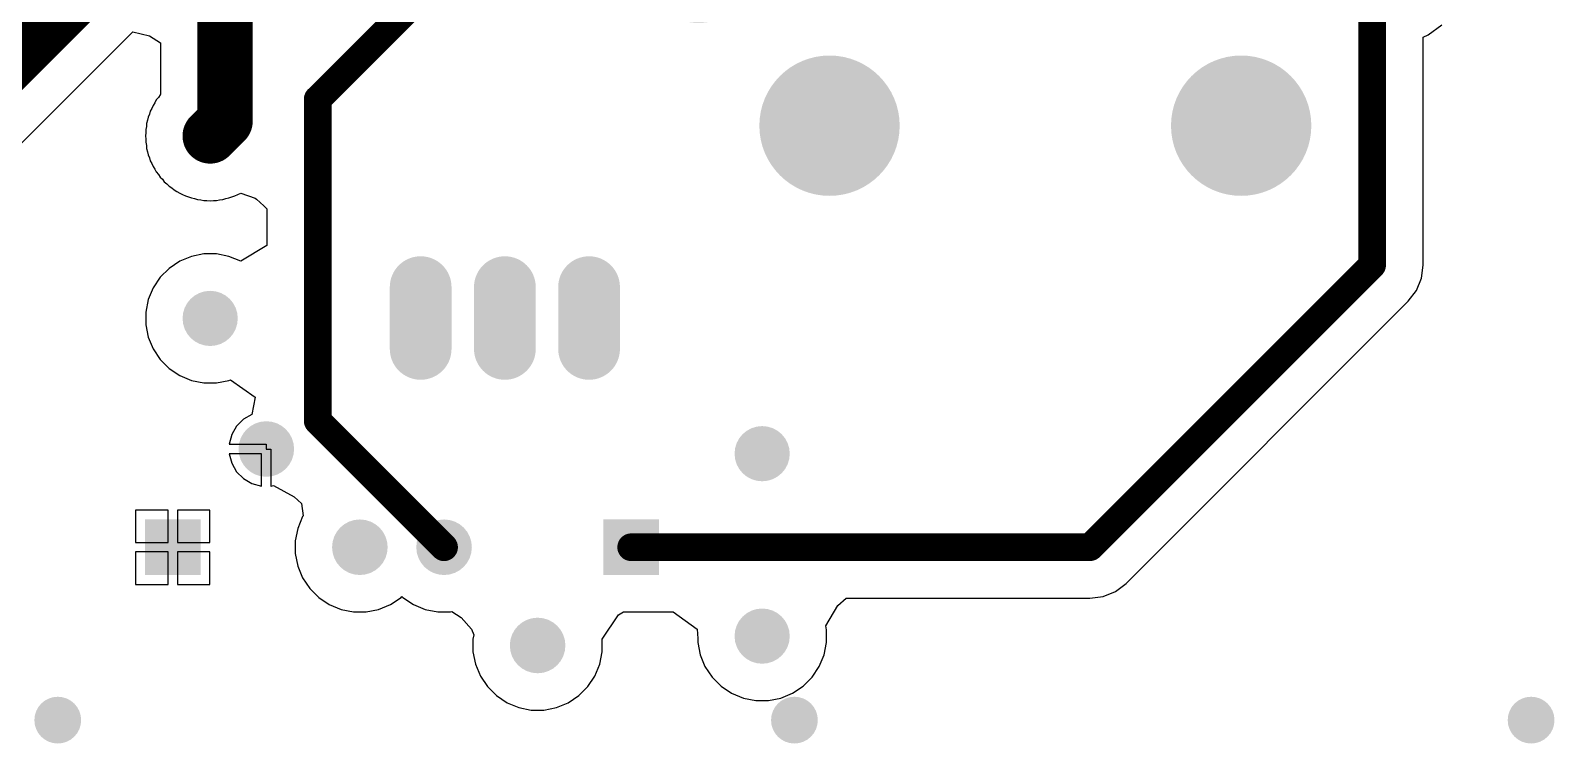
# Model space of a CAD drawing. Header units: inches. Extents: x 4.53 to 13.89, y 0.79 to 10.58.
# Drawn here: x 9.026 to 10.655, y 3.125 to 3.887 of the extents above; entities that cross this region are included whole.
import ezdxf

# ---------------------------------------------------------------- set-up
doc = ezdxf.new("R2010")
doc.units = ezdxf.units.IN
doc.header["$MEASUREMENT"] = 0
for name, color, linetype in [('Bottom Layer', 5, 'Continuous'), ('Pad Holes', 156, 'Continuous'), ('Via Holes', 16, 'Continuous')]:
    doc.layers.add(name, color=color, linetype=linetype)

# ---------------------------------------------------------------- blocks, each defined once
blk = doc.blocks.new('12A_7_B_4')
at = {"layer": 'Bottom Layer'}
h = blk.add_hatch(color=5, dxfattribs=at)
edge = h.paths.add_edge_path()
edge.add_arc((-0.22, 0.31), 0.075, 0, 360)
h = blk.add_hatch(color=5, dxfattribs=at)
edge = h.paths.add_edge_path()
edge.add_arc((0.22, 0.31), 0.075, 0, 360)
h = blk.add_hatch(color=5, dxfattribs=at)
edge = h.paths.add_edge_path()
edge.add_arc((0.36, 0.125), 0.075, 0, 360)
h = blk.add_hatch(color=5, dxfattribs=at)
edge = h.paths.add_edge_path()
edge.add_arc((-0.36, 0.115), 0.075, 0, 360)
for points in [[(-0.0996, 0.1046), (-0.0304, 0.1046), (-0.0304, 0.0354), (-0.0996, 0.0354)], [(0.0354, 0.1046), (0.1046, 0.1046), (0.1046, 0.0354), (0.0354, 0.0354)], [(-0.0996, -0.0354), (-0.0304, -0.0354), (-0.0304, -0.1046), (-0.0996, -0.1046)], [(0.0354, -0.0354), (0.1046, -0.0354), (0.1046, -0.1046), (0.0354, -0.1046)]]:
    blk.add_hatch(color=5, dxfattribs=at).paths.add_polyline_path(points)
h = blk.add_hatch(color=5, dxfattribs=at)
edge = h.paths.add_edge_path()
edge.add_arc((-0.36, -0.115), 0.075, 0, 360)
h = blk.add_hatch(color=5, dxfattribs=at)
edge = h.paths.add_edge_path()
edge.add_arc((0.36, -0.12), 0.075, 0, 360)
h = blk.add_hatch(color=5, dxfattribs=at)
edge = h.paths.add_edge_path()
edge.add_arc((-0.225, -0.305), 0.075, 0, 360)
h = blk.add_hatch(color=5, dxfattribs=at)
edge = h.paths.add_edge_path()
edge.add_arc((0.225, -0.305), 0.075, 0, 360)
h = blk.add_hatch(color=5, dxfattribs=at)
edge = h.paths.add_edge_path()
edge.add_arc((0, -0.38), 0.075, 0, 360)
at = {"layer": 'Pad Holes'}
h = blk.add_hatch(color=7, dxfattribs=at)
edge = h.paths.add_edge_path()
edge.add_arc((-0.22, 0.31), 0.038, 0, 360)
h = blk.add_hatch(color=7, dxfattribs=at)
edge = h.paths.add_edge_path()
edge.add_arc((0.22, 0.31), 0.038, 0, 360)
h = blk.add_hatch(color=7, dxfattribs=at)
edge = h.paths.add_edge_path()
edge.add_arc((0.36, 0.125), 0.038, 0, 360)
h = blk.add_hatch(color=7, dxfattribs=at)
edge = h.paths.add_edge_path()
edge.add_arc((-0.36, 0.115), 0.038, 0, 360)
h = blk.add_hatch(color=7, dxfattribs=at)
edge = h.paths.add_edge_path()
edge.add_arc((-0.065, 0.07), 0.0222, 0, 360)
h = blk.add_hatch(color=7, dxfattribs=at)
edge = h.paths.add_edge_path()
edge.add_arc((0.07, 0.07), 0.0222, 0, 360)
h = blk.add_hatch(color=7, dxfattribs=at)
edge = h.paths.add_edge_path()
edge.add_arc((-0.065, -0.07), 0.0222, 0, 360)
h = blk.add_hatch(color=7, dxfattribs=at)
edge = h.paths.add_edge_path()
edge.add_arc((0.07, -0.07), 0.0222, 0, 360)
h = blk.add_hatch(color=7, dxfattribs=at)
edge = h.paths.add_edge_path()
edge.add_arc((-0.36, -0.115), 0.038, 0, 360)
h = blk.add_hatch(color=7, dxfattribs=at)
edge = h.paths.add_edge_path()
edge.add_arc((0.36, -0.12), 0.038, 0, 360)
h = blk.add_hatch(color=7, dxfattribs=at)
edge = h.paths.add_edge_path()
edge.add_arc((-0.225, -0.305), 0.038, 0, 360)
h = blk.add_hatch(color=7, dxfattribs=at)
edge = h.paths.add_edge_path()
edge.add_arc((0.225, -0.305), 0.038, 0, 360)
h = blk.add_hatch(color=7, dxfattribs=at)
edge = h.paths.add_edge_path()
edge.add_arc((0, -0.38), 0.038, 0, 360)
blk = doc.blocks.new('TRIM_PV36W204C01B00___DUPLICATE_59')
at = {"layer": 'Bottom Layer'}
h = blk.add_hatch(color=5, dxfattribs=at)
edge = h.paths.add_edge_path()
edge.add_arc((0, 0.1), 0.0297, 0, 360)
blk.add_hatch(color=5, dxfattribs=at).paths.add_polyline_path([(-0.1297, 0.0247), (-0.0703, 0.0247), (-0.0703, -0.0347), (-0.1297, -0.0347)])
h = blk.add_hatch(color=5, dxfattribs=at)
edge = h.paths.add_edge_path()
edge.add_arc((0.1, -0.005), 0.0297, 0, 360)
at = {"layer": 'Pad Holes'}
h = blk.add_hatch(color=7, dxfattribs=at)
edge = h.paths.add_edge_path()
edge.add_arc((0, 0.1), 0.0197, 0, 360)
h = blk.add_hatch(color=7, dxfattribs=at)
edge = h.paths.add_edge_path()
edge.add_arc((-0.1, -0.005), 0.0197, 0, 360)
h = blk.add_hatch(color=7, dxfattribs=at)
edge = h.paths.add_edge_path()
edge.add_arc((0.1, -0.005), 0.0197, 0, 360)
blk = doc.blocks.new('TRIM_PV36W204C01B00___DUPLICATE_63')
at = {"layer": 'Bottom Layer'}
h = blk.add_hatch(color=5, dxfattribs=at)
edge = h.paths.add_edge_path()
edge.add_arc((0, 0.1), 0.0297, 0, 360)
blk.add_hatch(color=5, dxfattribs=at).paths.add_polyline_path([(-0.1297, 0.0247), (-0.0703, 0.0247), (-0.0703, -0.0347), (-0.1297, -0.0347)])
h = blk.add_hatch(color=5, dxfattribs=at)
edge = h.paths.add_edge_path()
edge.add_arc((0.1, -0.005), 0.0297, 0, 360)
at = {"layer": 'Pad Holes'}
h = blk.add_hatch(color=7, dxfattribs=at)
edge = h.paths.add_edge_path()
edge.add_arc((0, 0.1), 0.0197, 0, 360)
h = blk.add_hatch(color=7, dxfattribs=at)
edge = h.paths.add_edge_path()
edge.add_arc((-0.1, -0.005), 0.0197, 0, 360)
h = blk.add_hatch(color=7, dxfattribs=at)
edge = h.paths.add_edge_path()
edge.add_arc((0.1, -0.005), 0.0197, 0, 360)
blk = doc.blocks.new('RES_2W_VERTICAL_71')
at = {"layer": 'Bottom Layer'}
h = blk.add_hatch(color=5, dxfattribs=at)
edge = h.paths.add_edge_path()
edge.add_arc((0, 0), 0.0295, 0, 360)
h = blk.add_hatch(color=5, dxfattribs=at)
edge = h.paths.add_edge_path()
edge.add_arc((0.195, 0), 0.0295, 0, 360)
at = {"layer": 'Pad Holes'}
h = blk.add_hatch(color=7, dxfattribs=at)
edge = h.paths.add_edge_path()
edge.add_arc((0, 0), 0.0197, 0, 360)
h = blk.add_hatch(color=7, dxfattribs=at)
edge = h.paths.add_edge_path()
edge.add_arc((0.195, 0), 0.0197, 0, 360)
blk = doc.blocks.new('RES_2W_VERTICAL_73')
at = {"layer": 'Bottom Layer'}
h = blk.add_hatch(color=5, dxfattribs=at)
edge = h.paths.add_edge_path()
edge.add_arc((0, 0), 0.0295, 0, 360)
h = blk.add_hatch(color=5, dxfattribs=at)
edge = h.paths.add_edge_path()
edge.add_arc((0.195, 0), 0.0295, 0, 360)
at = {"layer": 'Pad Holes'}
h = blk.add_hatch(color=7, dxfattribs=at)
edge = h.paths.add_edge_path()
edge.add_arc((0, 0), 0.0197, 0, 360)
h = blk.add_hatch(color=7, dxfattribs=at)
edge = h.paths.add_edge_path()
edge.add_arc((0.195, 0), 0.0197, 0, 360)
blk = doc.blocks.new('TO126_103')
at = {"layer": 'Bottom Layer'}
h = blk.add_hatch(color=5, dxfattribs=at)
edge = h.paths.add_edge_path()
edge.add_arc((-0.09, -0.033), 0.033, 180, 360)
edge.add_line((-0.057, -0.033), (-0.057, 0.033))
edge.add_arc((-0.09, 0.033), 0.033, 0, 180)
edge.add_line((-0.123, 0.033), (-0.123, -0.033))
h = blk.add_hatch(color=5, dxfattribs=at)
edge = h.paths.add_edge_path()
edge.add_arc((0, -0.033), 0.033, 180, 360)
edge.add_line((0.033, -0.033), (0.033, 0.033))
edge.add_arc((0, 0.033), 0.033, 0, 180)
edge.add_line((-0.033, 0.033), (-0.033, -0.033))
h = blk.add_hatch(color=5, dxfattribs=at)
edge = h.paths.add_edge_path()
edge.add_arc((0.09, -0.033), 0.033, 180, 360)
edge.add_line((0.123, -0.033), (0.123, 0.033))
edge.add_arc((0.09, 0.033), 0.033, 0, 180)
edge.add_line((0.057, 0.033), (0.057, -0.033))
at = {"layer": 'Pad Holes'}
h = blk.add_hatch(color=7, dxfattribs=at)
edge = h.paths.add_edge_path()
edge.add_arc((-0.09, 0), 0.022, 0, 360)
h = blk.add_hatch(color=7, dxfattribs=at)
edge = h.paths.add_edge_path()
edge.add_arc((0, 0), 0.022, 0, 360)
h = blk.add_hatch(color=7, dxfattribs=at)
edge = h.paths.add_edge_path()
edge.add_arc((0.09, 0), 0.022, 0, 360)

msp = doc.modelspace()

# ---------------------------------------------------------------- hatches: boundary and pattern name
at = {"layer": 'Bottom Layer'}
h = msp.add_hatch(color=5, dxfattribs=at)
edge = h.paths.add_edge_path()
edge.add_arc((9.0551, 3.1496), 0.025, 0, 360)
h = msp.add_hatch(color=5, dxfattribs=at)
edge = h.paths.add_edge_path()
edge.add_arc((9.8425, 3.1496), 0.025, 0, 360)
h = msp.add_hatch(color=5, dxfattribs=at)
edge = h.paths.add_edge_path()
edge.add_arc((10.6299, 3.1496), 0.025, 0, 360)
at = {"layer": 'Via Holes'}
h = msp.add_hatch(color=7, dxfattribs=at)
edge = h.paths.add_edge_path()
edge.add_arc((9.0551, 3.1496), 0.014, 0, 360)
h = msp.add_hatch(color=7, dxfattribs=at)
edge = h.paths.add_edge_path()
edge.add_arc((9.8425, 3.1496), 0.014, 0, 360)
h = msp.add_hatch(color=7, dxfattribs=at)
edge = h.paths.add_edge_path()
edge.add_arc((10.6299, 3.1496), 0.014, 0, 360)

# ---------------------------------------------------------------- linework, layer by layer
at = {"layer": 'Bottom Layer'}
for p, q in [((8.9222, 3.6723), (9.1352, 3.8853)), ((9.1352, 3.8853), (9.1533, 3.8812)), ((9.1533, 3.8812), (9.1648, 3.8737)), ((10.5146, 3.8795), (10.5199, 3.8822)), ((10.5146, 3.636), (10.5146, 3.8795)), ((10.5199, 3.8822), (10.5345, 3.8928)), ((9.1648, 3.8737), (9.1648, 3.8182)), ((9.1604, 3.8125), (9.1588, 3.8095)), ((9.1626, 3.8151), (9.1604, 3.8125)), ((9.1645, 3.8179), (9.1626, 3.8151)), ((9.1648, 3.8182), (9.1645, 3.8179)), ((9.1531, 3.7972), (9.1518, 3.7941)), ((9.154, 3.8005), (9.1531, 3.7972)), ((9.1556, 3.8035), (9.154, 3.8005)), ((9.1569, 3.8066), (9.1556, 3.8035)), ((9.1588, 3.8095), (9.1569, 3.8066)), ((9.1498, 3.7841), (9.1491, 3.7808)), ((9.1491, 3.7808), (9.1491, 3.7774)), ((9.1501, 3.7875), (9.1498, 3.7841)), ((9.1511, 3.7908), (9.1501, 3.7875)), ((9.1518, 3.7941), (9.1511, 3.7908)), ((9.1491, 3.7774), (9.1488, 3.774)), ((9.1488, 3.774), (9.1491, 3.7706)), ((9.1491, 3.7706), (9.1491, 3.7672)), ((9.1491, 3.7672), (9.1498, 3.7639)), ((9.1498, 3.7639), (9.1501, 3.7605)), ((9.1501, 3.7605), (9.1511, 3.7572)), ((9.1511, 3.7572), (9.1518, 3.7539)), ((9.1518, 3.7539), (9.1531, 3.7508)), ((9.1531, 3.7508), (9.154, 3.7475)), ((9.154, 3.7475), (9.1556, 3.7445)), ((9.1556, 3.7445), (9.1569, 3.7414)), ((9.1569, 3.7414), (9.1588, 3.7385)), ((9.1588, 3.7385), (9.1604, 3.7355)), ((9.1604, 3.7355), (9.1626, 3.7329)), ((9.1626, 3.7329), (9.1645, 3.7301)), ((9.1645, 3.7301), (9.1669, 3.7277)), ((9.1669, 3.7277), (9.169, 3.725)), ((9.169, 3.725), (9.1717, 3.7229)), ((9.1717, 3.7229), (9.1741, 3.7205)), ((9.1741, 3.7205), (9.1769, 3.7186)), ((9.1769, 3.7186), (9.1795, 3.7164)), ((9.1795, 3.7164), (9.1825, 3.7148)), ((9.1825, 3.7148), (9.1854, 3.7129)), ((9.1854, 3.7129), (9.1885, 3.7116)), ((9.1885, 3.7116), (9.1915, 3.71)), ((9.1915, 3.71), (9.1948, 3.7091)), ((9.1948, 3.7091), (9.1979, 3.7078)), ((9.1979, 3.7078), (9.2012, 3.7071)), ((9.2012, 3.7071), (9.2045, 3.7061)), ((9.2045, 3.7061), (9.2079, 3.7058)), ((9.2079, 3.7058), (9.2112, 3.7051)), ((9.2112, 3.7051), (9.2146, 3.7051)), ((9.2146, 3.7051), (9.218, 3.7048)), ((9.218, 3.7048), (9.2214, 3.7051)), ((9.2214, 3.7051), (9.2248, 3.7051)), ((9.2248, 3.7051), (9.2281, 3.7058)), ((9.2281, 3.7058), (9.2315, 3.7061)), ((9.2315, 3.7061), (9.2348, 3.7071)), ((9.2348, 3.7071), (9.2381, 3.7078)), ((9.2381, 3.7078), (9.2412, 3.7091)), ((9.2412, 3.7091), (9.2445, 3.71)), ((9.2445, 3.71), (9.2475, 3.7116)), ((9.2475, 3.7116), (9.2506, 3.7129)), ((9.2506, 3.7129), (9.266, 3.7075)), ((9.266, 3.7075), (9.2675, 3.7066)), ((9.2675, 3.7066), (9.2755, 3.6995)), ((9.2755, 3.6995), (9.2784, 3.696)), ((9.2784, 3.696), (9.2784, 3.657)), ((9.2784, 3.657), (9.2506, 3.6401)), ((9.1854, 3.6401), (9.1741, 3.6325)), ((9.1979, 3.6452), (9.1854, 3.6401)), ((9.2112, 3.6479), (9.1979, 3.6452)), ((9.2248, 3.6479), (9.2112, 3.6479)), ((9.2381, 3.6452), (9.2248, 3.6479)), ((9.2506, 3.6401), (9.2381, 3.6452)), ((10.5127, 3.6219), (10.5146, 3.636)), ((9.1645, 3.6229), (9.1569, 3.6116)), ((9.1741, 3.6325), (9.1645, 3.6229)), ((10.5073, 3.6087), (10.5127, 3.6219)), ((9.1569, 3.6116), (9.1518, 3.5991)), ((10.4986, 3.5974), (10.5073, 3.6087)), ((9.1518, 3.5991), (9.1491, 3.5858)), ((9.1491, 3.5858), (9.1491, 3.5722)), ((10.197, 3.2958), (10.4986, 3.5974)), ((9.1491, 3.5722), (9.1518, 3.5589)), ((9.1518, 3.5589), (9.1569, 3.5464)), ((9.1569, 3.5464), (9.1645, 3.5351)), ((9.1645, 3.5351), (9.1741, 3.5255)), ((9.1741, 3.5255), (9.1854, 3.5179)), ((9.1854, 3.5179), (9.1979, 3.5128)), ((9.1979, 3.5128), (9.2112, 3.5101)), ((9.2112, 3.5101), (9.2248, 3.5101)), ((9.2248, 3.5101), (9.2381, 3.5128)), ((9.2381, 3.5128), (9.2398, 3.5135)), ((9.2398, 3.5135), (9.266, 3.4947)), ((9.266, 3.4947), (9.2627, 3.4764)), ((9.2536, 3.4712), (9.2462, 3.4638)), ((9.2627, 3.4764), (9.2536, 3.4712)), ((9.241, 3.4548), (9.2383, 3.4447)), ((9.2462, 3.4638), (9.241, 3.4548)), ((9.2383, 3.4447), (9.2383, 3.4444)), ((9.2383, 3.4444), (9.278, 3.4444)), ((9.278, 3.4444), (9.278, 3.4394)), ((9.278, 3.4394), (9.283, 3.4394)), ((9.283, 3.4394), (9.283, 3.3997)), ((9.273, 3.4344), (9.2383, 3.4344)), ((9.2383, 3.4344), (9.2383, 3.4342)), ((9.2383, 3.4342), (9.241, 3.4241)), ((9.241, 3.4241), (9.2462, 3.4151)), ((9.273, 3.3997), (9.273, 3.4344)), ((9.2462, 3.4151), (9.2536, 3.4077)), ((9.2536, 3.4077), (9.2627, 3.4025)), ((9.2627, 3.4025), (9.2728, 3.3997)), ((9.2728, 3.3997), (9.273, 3.3997)), ((9.283, 3.3997), (9.2832, 3.3997)), ((9.2832, 3.3997), (9.2856, 3.4004)), ((9.2856, 3.4004), (9.3079, 3.3884)), ((9.3079, 3.3884), (9.3155, 3.3811)), ((9.173, 3.3741), (9.1383, 3.3741)), ((9.1383, 3.3741), (9.1383, 3.3394)), ((9.173, 3.3394), (9.173, 3.3741)), ((9.2177, 3.3741), (9.183, 3.3741)), ((9.183, 3.3741), (9.183, 3.3394)), ((9.2177, 3.3394), (9.2177, 3.3741)), ((9.3155, 3.3811), (9.3174, 3.3681)), ((9.3168, 3.3671), (9.3116, 3.3546)), ((9.3174, 3.3681), (9.3168, 3.3671)), ((9.1383, 3.3394), (9.173, 3.3394)), ((9.183, 3.3394), (9.2177, 3.3394)), ((9.3116, 3.3546), (9.3089, 3.3412)), ((9.3089, 3.3412), (9.3089, 3.3276)), ((9.173, 3.3294), (9.1383, 3.3294)), ((9.1383, 3.3294), (9.1383, 3.2947)), ((9.173, 3.2947), (9.173, 3.3294)), ((9.2177, 3.3294), (9.183, 3.3294)), ((9.183, 3.3294), (9.183, 3.2947)), ((9.2177, 3.2947), (9.2177, 3.3294)), ((9.3089, 3.3276), (9.3116, 3.3143)), ((9.3116, 3.3143), (9.3168, 3.3017)), ((9.1383, 3.2947), (9.173, 3.2947)), ((9.183, 3.2947), (9.2177, 3.2947)), ((9.3168, 3.3017), (9.3244, 3.2904)), ((10.1857, 3.2871), (10.197, 3.2958)), ((9.3244, 3.2904), (9.334, 3.2808)), ((9.334, 3.2808), (9.3453, 3.2732)), ((9.4107, 3.2732), (9.422, 3.2808)), ((9.422, 3.2808), (9.423, 3.2818)), ((9.423, 3.2818), (9.424, 3.2808)), ((9.424, 3.2808), (9.4353, 3.2732)), ((9.889, 3.2723), (9.8978, 3.2798)), ((9.8978, 3.2798), (10.1584, 3.2798)), ((10.1584, 3.2798), (10.1726, 3.2817)), ((10.1726, 3.2817), (10.1857, 3.2871)), ((9.3453, 3.2732), (9.3579, 3.268)), ((9.3579, 3.268), (9.3712, 3.2654)), ((9.3712, 3.2654), (9.3848, 3.2654)), ((9.3848, 3.2654), (9.3981, 3.268)), ((9.3981, 3.268), (9.4107, 3.2732)), ((9.4353, 3.2732), (9.4479, 3.268)), ((9.4479, 3.268), (9.4612, 3.2654)), ((9.4612, 3.2654), (9.4748, 3.2654)), ((9.4748, 3.2654), (9.4763, 3.2657)), ((9.4763, 3.2657), (9.4863, 3.2593)), ((9.4863, 3.2593), (9.4973, 3.2468)), ((9.6371, 3.2362), (9.6544, 3.262)), ((9.6544, 3.262), (9.6598, 3.2654)), ((9.6598, 3.2654), (9.7128, 3.2654)), ((9.7128, 3.2654), (9.7384, 3.2467)), ((9.8761, 3.2503), (9.889, 3.2723)), ((9.4973, 3.2468), (9.4999, 3.2409)), ((9.7384, 3.2467), (9.7391, 3.2367)), ((9.8769, 3.2462), (9.8761, 3.2503)), ((9.8769, 3.2326), (9.8769, 3.2462)), ((9.4999, 3.2409), (9.4989, 3.2362)), ((9.4989, 3.2362), (9.4989, 3.2226)), ((9.6371, 3.2226), (9.6371, 3.2362)), ((9.7391, 3.2367), (9.7391, 3.2326)), ((9.7391, 3.2326), (9.7418, 3.2193)), ((9.8742, 3.2193), (9.8769, 3.2326)), ((9.4989, 3.2226), (9.5016, 3.2093)), ((9.5016, 3.2093), (9.5068, 3.1967)), ((9.6292, 3.1967), (9.6344, 3.2093)), ((9.6344, 3.2093), (9.6371, 3.2226)), ((9.7418, 3.2193), (9.7469, 3.2068)), ((9.8691, 3.2068), (9.8742, 3.2193)), ((9.5068, 3.1967), (9.5144, 3.1854)), ((9.6216, 3.1854), (9.6292, 3.1967)), ((9.7469, 3.2068), (9.7545, 3.1955)), ((9.7545, 3.1955), (9.7641, 3.1859)), ((9.8519, 3.1859), (9.8615, 3.1955)), ((9.8615, 3.1955), (9.8691, 3.2068)), ((9.5144, 3.1854), (9.524, 3.1758)), ((9.612, 3.1758), (9.6216, 3.1854)), ((9.7641, 3.1859), (9.7754, 3.1784)), ((9.7754, 3.1784), (9.7879, 3.1732)), ((9.8281, 3.1732), (9.8406, 3.1784)), ((9.8406, 3.1784), (9.8519, 3.1859)), ((9.524, 3.1758), (9.5353, 3.1682)), ((9.5353, 3.1682), (9.5479, 3.163)), ((9.5479, 3.163), (9.5612, 3.1604)), ((9.5612, 3.1604), (9.5748, 3.1604)), ((9.5748, 3.1604), (9.5881, 3.163)), ((9.5881, 3.163), (9.6007, 3.1682)), ((9.6007, 3.1682), (9.612, 3.1758)), ((9.7879, 3.1732), (9.8012, 3.1705)), ((9.8012, 3.1705), (9.8148, 3.1705)), ((9.8148, 3.1705), (9.8281, 3.1732))]:
    msp.add_line(p, q, dxfattribs=at)
for points in [[(9.333, 3.8134, 0.0295, 0.0295, 0), (9.738, 4.2184, 0.0295, 0.0295, 0)], [(9.234, 3.79, 0.0591, 0.0591, 0), (9.234, 4.05, 0.0591, 0.0591, 0)], [(10.46, 3.636, 0.0295, 0.0295, 0), (10.46, 3.98, 0.0295, 0.0295, 0)], [(8.853, 3.701, 0.0591, 0.0591, 0), (9.091, 3.939, 0.0591, 0.0591, 0)], [(9.333, 3.4694, 0.0295, 0.0295, 0), (9.333, 3.8134, 0.0295, 0.0295, 0)], [(9.218, 3.774, 0.0591, 0.0591, 0), (9.234, 3.79, 0.0591, 0.0591, 0)], [(10.1584, 3.3344, 0.0295, 0.0295, 0), (10.46, 3.636, 0.0295, 0.0295, 0)], [(9.333, 3.4694, 0.0295, 0.0295, 0), (9.468, 3.3344, 0.0295, 0.0295, 0)], [(9.668, 3.3344, 0.0295, 0.0295, 0), (10.1584, 3.3344, 0.0295, 0.0295, 0)]]:
    msp.add_lwpolyline(points, format="xyseb", dxfattribs=at)
for points in [[(9.3256, 3.8134, 0.0148, 0.0148, 1), (9.3404, 3.8134, 0.0148, 0.0148, 1)], [(9.3256, 3.8134, 0.0148, 0.0148, 1), (9.3404, 3.8134, 0.0148, 0.0148, 1)], [(9.2192, 3.79, 0.0295, 0.0295, 1), (9.2488, 3.79, 0.0295, 0.0295, 1)], [(9.2192, 3.79, 0.0295, 0.0295, 1), (9.2488, 3.79, 0.0295, 0.0295, 1)], [(9.2032, 3.774, 0.0295, 0.0295, 1), (9.2328, 3.774, 0.0295, 0.0295, 1)], [(10.4526, 3.636, 0.0148, 0.0148, 1), (10.4674, 3.636, 0.0148, 0.0148, 1)], [(10.4526, 3.636, 0.0148, 0.0148, 1), (10.4674, 3.636, 0.0148, 0.0148, 1)], [(9.3256, 3.4694, 0.0148, 0.0148, 1), (9.3404, 3.4694, 0.0148, 0.0148, 1)], [(9.3256, 3.4694, 0.0148, 0.0148, 1), (9.3404, 3.4694, 0.0148, 0.0148, 1)], [(9.4606, 3.3344, 0.0148, 0.0148, 1), (9.4754, 3.3344, 0.0148, 0.0148, 1)], [(9.6606, 3.3344, 0.0148, 0.0148, 1), (9.6754, 3.3344, 0.0148, 0.0148, 1)], [(10.1511, 3.3344, 0.0148, 0.0148, 1), (10.1658, 3.3344, 0.0148, 0.0148, 1)], [(10.1511, 3.3344, 0.0148, 0.0148, 1), (10.1658, 3.3344, 0.0148, 0.0148, 1)]]:
    msp.add_lwpolyline(points, format="xyseb", close=True, dxfattribs=at)

# ---------------------------------------------------------------- block references
for name, p, rotation in [('12A_7_B_4', (10.1, 4.095), 180), ('RES_2W_VERTICAL_71', (9.218, 3.579), 90), ('TO126_103', (9.533, 3.5794), 180), ('RES_2W_VERTICAL_73', (9.808, 3.2394), 90), ('TRIM_PV36W204C01B00___DUPLICATE_59', (9.568, 3.3294), 180)]:
    msp.add_blockref(name, p, dxfattribs=dict(rotation=rotation))
msp.add_blockref('TRIM_PV36W204C01B00___DUPLICATE_63', (9.278, 3.3394))

doc.saveas('drawing.dxf')
